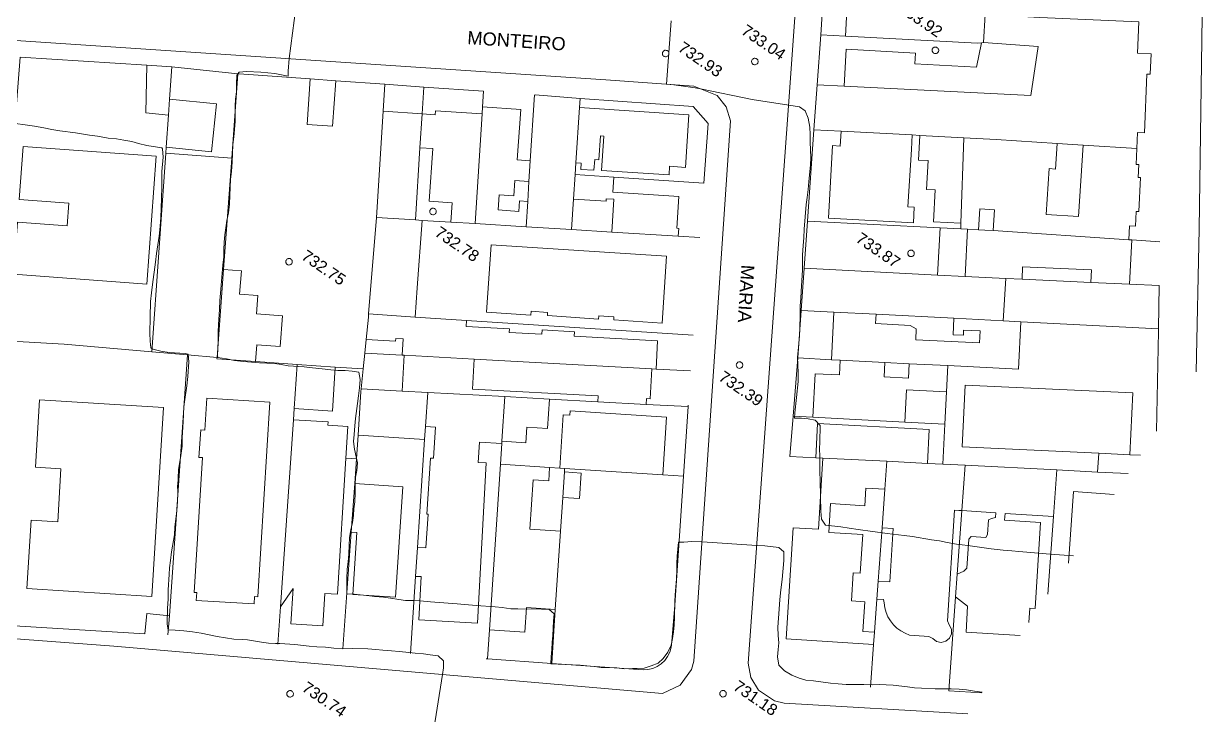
# Model space of a CAD drawing. Header units: metres. Extents: x 322294 to 7190115, y 7390841 to 10157759.
# Drawn here: x 323276.1 to 323456.8, y 7392726.1 to 7392831.9 of the extents above; entities that cross this region are included whole.
import ezdxf
from ezdxf.enums import TextEntityAlignment as Align

# ---------------------------------------------------------------- set-up
doc = ezdxf.new("R2010")
doc.units = ezdxf.units.M
doc.layers.get('0').update_dxf_attribs({"lineweight": 18})
for name, color, linetype, lineweight in [('100_SIST_VIARIO_MEIO_FIO', 1, 'Continuous', 18), ('160_P_SIMP_ASF_TOP', 7, 'Continuous', 18), ('206_MURO_E_MURO_ARRIMO', 7, 'Continuous', 18), ('214_PROJ_BEIRAL_EDIF', 10, 'Continuous', 18), ('604_CURVA_INTERM', 7, 'Continuous', 18), ('606_PTO_COTADO', 7, 'Continuous', 18), ('608_PTO_COTADO_INTERVIA', 1, 'Continuous', 18)]:
    doc.layers.add(name, color=color, linetype=linetype, lineweight=lineweight)
doc.styles.add('Style-Arial', font='arial.ttf', dxfattribs={"height": 1.75})

# ---------------------------------------------------------------- blocks, each defined once
blk = doc.blocks.new('SP09')
at = {"color": 0, "linetype": 'Continuous'}
blk.add_lwpolyline([(-0.03, -0.51), (-0.14, -0.49), (-0.24, -0.46), (-0.31, -0.42), (-0.35, -0.39), (-0.42, -0.31), (-0.47, -0.24), (-0.51, -0.15), (-0.52, -0.09), (-0.52, 0.03), (-0.51, 0.11), (-0.48, 0.2), (-0.44, 0.27), (-0.4, 0.33), (-0.32, 0.39), (-0.23, 0.44), (-0.15, 0.48), (-0.1, 0.48), (-0.03, 0.48), (0.08, 0.48), (0.19, 0.44), (0.27, 0.4), (0.35, 0.32), (0.41, 0.23), (0.46, 0.11), (0.48, 0.03), (0.48, -0.03), (0.47, -0.08), (0.44, -0.21), (0.38, -0.3), (0.31, -0.38), (0.23, -0.44), (0.1, -0.49), (0.02, -0.51)], close=True, dxfattribs=at)
blk = doc.blocks.new('SP10')
at = {"color": 0, "linetype": 'Continuous'}
blk.add_lwpolyline([(-0.03, -0.51), (-0.14, -0.49), (-0.24, -0.46), (-0.31, -0.42), (-0.35, -0.39), (-0.42, -0.31), (-0.47, -0.24), (-0.51, -0.15), (-0.52, -0.09), (-0.52, 0.03), (-0.51, 0.11), (-0.48, 0.2), (-0.44, 0.27), (-0.4, 0.33), (-0.32, 0.39), (-0.23, 0.44), (-0.15, 0.48), (-0.1, 0.48), (-0.03, 0.48), (0.08, 0.48), (0.19, 0.44), (0.27, 0.4), (0.35, 0.32), (0.41, 0.23), (0.46, 0.11), (0.48, 0.03), (0.48, -0.03), (0.47, -0.08), (0.44, -0.21), (0.38, -0.3), (0.31, -0.38), (0.23, -0.44), (0.1, -0.49), (0.02, -0.51)], close=True, dxfattribs=at)

msp = doc.modelspace()

# ---------------------------------------------------------------- linework, layer by layer
at = {"layer": '100_SIST_VIARIO_MEIO_FIO', "flags": 128}
for points in [[(323398.868, 7392907.897), (323398.583, 7392907.67), (323395.735, 7392856.516), (323393.354, 7392822.793), (323386.911, 7392734.082), (323387.309, 7392731.88), (323388.475, 7392729.971), (323390.942, 7392728.318), (323392.402, 7392727.991), (323420.495, 7392726.337)], [(323455.437, 7392778.619), (323455.876, 7392800.416), (323456.827, 7392869.162)]]:
    msp.add_lwpolyline(points, dxfattribs=at)
msp.add_lwpolyline([(323365.159, 7392823.291), (323378.614, 7392822.301), (323382.152, 7392820.875), (323383.559, 7392819.136), (323384.237, 7392817.005), (323378.625, 7392734.416), (323378.266, 7392733.097), (323376.511, 7392730.704), (323373.818, 7392729.455), (323289.932, 7392736.694), (323144.249, 7392747.588), (323140.583, 7392748.372), (323136.275, 7392749.665), (323122.486, 7392755.785), (323120.739, 7392757.298), (323108.966, 7392768.052), (323107.722, 7392769.9), (323106.359, 7392773.249), (323105.779, 7392775.924), (323106.549, 7392787.905), (323110.281, 7392836.371), (323110.691, 7392837.804), (323112.199, 7392839.434), (323114.343, 7392840.011)], close=True, dxfattribs=at)
at = {"layer": '206_MURO_E_MURO_ARRIMO'}
for p, q in [((323398.006, 7392830.14), (323398.651, 7392840.391)), ((323397.467, 7392822.526), (323398.006, 7392830.14)), ((323298.795, 7392825.26), (323294.972, 7392825.504)), ((323308.879, 7392824.189), (323298.795, 7392825.26)), ((323309.058, 7392824.17), (323308.879, 7392824.189)), ((323319.959, 7392823.397), (323309.058, 7392824.17)), ((323331.342, 7392822.59), (323323.85, 7392823.121)), ((323337.297, 7392822.168), (323331.342, 7392822.59)), ((323346.431, 7392821.52), (323337.297, 7392822.168)), ((323361.218, 7392820.418), (323354.365, 7392820.991)), ((323378.504, 7392819.19), (323361.218, 7392820.418)), ((323380.777, 7392816.58), (323378.504, 7392819.19)), ((323380.13, 7392807.483), (323380.777, 7392816.58)), ((323395.99, 7392801.64), (323396.98, 7392815.643)), ((323395.483, 7392794.469), (323395.99, 7392801.64)), ((323394.512, 7392780.743), (323395.026, 7392788.006)), ((323393.782, 7392771.828), (323394.512, 7392780.743)), ((323377.007, 7392762.662), (323377.724, 7392773.302)), ((323377.724, 7392773.302), (323377.74, 7392773.542)), ((323393.28, 7392765.704), (323393.782, 7392771.828)), ((323375.678, 7392742.932), (323377.007, 7392762.662)), ((323375.172, 7392736.852), (323375.678, 7392742.932)), ((323294.98, 7392741.66), (323294.637, 7392738.569)), ((323298.425, 7392741.348), (323294.98, 7392741.66)), ((323298.192, 7392738.401), (323298.425, 7392741.348)), ((323294.637, 7392738.569), (323273.063, 7392739.913)), ((323375.124, 7392736.509), (323375.172, 7392736.852)), ((323374.161, 7392734.507), (323374.6, 7392735.113)), ((323374.6, 7392735.113), (323374.924, 7392735.788)), ((323374.924, 7392735.788), (323375.124, 7392736.509)), ((323346.84, 7392734.755), (323347.074, 7392734.739)), ((323347.074, 7392734.739), (323356.88, 7392734.052)), ((323356.88, 7392734.052), (323370.841, 7392733.075)), ((323370.841, 7392733.075), (323371.586, 7392733.111)), ((323371.586, 7392733.111), (323372.314, 7392733.279)), ((323372.314, 7392733.279), (323372.999, 7392733.575)), ((323372.999, 7392733.575), (323373.622, 7392733.989)), ((323373.622, 7392733.989), (323374.161, 7392734.507)), ((323417.608, 7392729.881), (323422.648, 7392729.558))]:
    msp.add_line(p, q, dxfattribs=at)
at = {"layer": '206_MURO_E_MURO_ARRIMO', "flags": 128}
for points in [[(323398.006, 7392830.14), (323401.798, 7392829.939)], [(323298.45, 7392820.325), (323298.795, 7392825.26)], [(323307.933, 7392811.316), (323308.879, 7392824.189)], [(323331.089, 7392818.495), (323331.342, 7392822.59)], [(323337.297, 7392822.168), (323337.044, 7392818.075)], [(323346.431, 7392821.52), (323346.282, 7392819.123)], [(323354.215, 7392821.001), (323353.589, 7392810.876)], [(323361.127, 7392819.034), (323361.218, 7392820.418)], [(323360.452, 7392808.778), (323360.572, 7392810.601)], [(323353.394, 7392807.706), (323353.205, 7392804.656)], [(323380.13, 7392807.483), (323366.361, 7392808.389)], [(323359.899, 7392800.371), (323360.206, 7392805.038)], [(323341.455, 7392801.51), (323337.049, 7392801.782)], [(323359.899, 7392800.371), (323352.967, 7392800.799)], [(323366.045, 7392799.991), (323359.899, 7392800.371)], [(323395.99, 7392801.64), (323416.256, 7392800.646)], [(323379.544, 7392799.157), (323376.208, 7392799.364)], [(323449.871, 7392798.505), (323445.562, 7392798.796)], [(323378.491, 7392784.211), (323343.864, 7392786.49)], [(323328.285, 7392781.493), (323328.496, 7392783.583)], [(323301.17, 7392781.233), (323298.425, 7392741.348)], [(323311.567, 7392780.199), (323317.945, 7392779.76)], [(323399.641, 7392780.481), (323394.512, 7392780.743)], [(323317.945, 7392779.76), (323317.479, 7392773)], [(323317.945, 7392779.76), (323323.782, 7392779.358)], [(323378.108, 7392778.764), (323372.822, 7392779.054)], [(323363.923, 7392774.057), (323356.534, 7392774.462)], [(323377.724, 7392773.302), (323371.304, 7392773.653)], [(323396.796, 7392771.675), (323393.782, 7392771.828)], [(323416.98, 7392770.645), (323410.863, 7392770.957)], [(323337.43, 7392768.261), (323336.345, 7392751.783)], [(323349.242, 7392767.694), (323349.032, 7392764.503)], [(323397.255, 7392765.501), (323393.28, 7392765.704)], [(323326.753, 7392761.533), (323327.028, 7392765.32)], [(323356.559, 7392764.008), (323358.109, 7392763.906)], [(323358.806, 7392763.33), (323358.841, 7392763.857)], [(323373.854, 7392762.87), (323377.007, 7392762.662)], [(323358.211, 7392754.283), (323358.55, 7392759.433)], [(323419.595, 7392757.414), (323418.88, 7392747.69)], [(323407.386, 7392754.764), (323406.786, 7392746.616)], [(323324.922, 7392736.289), (323326.214, 7392754.101)], [(323336.054, 7392747.361), (323335.278, 7392735.564)], [(323406.585, 7392743.872), (323406.213, 7392738.816)], [(323418.634, 7392744.251), (323417.608, 7392729.881)], [(323315.396, 7392742.719), (323315.001, 7392736.983)], [(323356.88, 7392734.052), (323357.422, 7392742.292)], [(323347.366, 7392739.177), (323347.074, 7392734.739)], [(323406.075, 7392736.952), (323405.595, 7392730.415)]]:
    msp.add_lwpolyline(points, dxfattribs=at)
at = {"layer": '214_PROJ_BEIRAL_EDIF', "flags": 128}
for points in [[(323422.575, 7392828.932), (323421.995, 7392828.869), (323401.798, 7392829.939), (323402.214, 7392837.802), (323402.614, 7392837.781), (323402.745, 7392840.246), (323414.983, 7392839.816), (323417.361, 7392839.732), (323418.742, 7392839.683), (323423.511, 7392839.515), (323423.147, 7392833.257), (323422.898, 7392828.967)], [(323446.661, 7392832.122), (323446.449, 7392827.349), (323448.539, 7392827.256), (323448.4, 7392824.134), (323447.882, 7392824.157), (323447.528, 7392815.152), (323446.459, 7392815.2), (323446.349, 7392812.773), (323438.149, 7392813.301), (323434.148, 7392813.559), (323424.825, 7392814.16), (323419.88, 7392814.423), (323413.144, 7392814.782), (323412.01, 7392814.842), (323401.119, 7392815.423), (323396.98, 7392815.643), (323397.467, 7392822.526), (323401.576, 7392822.315), (323430.128, 7392820.849), (323431.282, 7392828.35), (323422.898, 7392828.967), (323423.147, 7392833.257), (323431.531, 7392832.794)], [(323422.575, 7392828.932), (323422.898, 7392828.967), (323431.282, 7392828.35), (323430.128, 7392820.849), (323401.576, 7392822.315), (323401.876, 7392827.935), (323412.486, 7392827.369), (323412.399, 7392825.724), (323421.843, 7392825.221)], [(323274.707, 7392814.938), (323272.411, 7392783.396), (323276.041, 7392783.198), (323282.34, 7392782.853), (323295.743, 7392781.7), (323297.87, 7392812.056), (323297.934, 7392812.973), (323298.276, 7392817.853), (323294.794, 7392818.202), (323294.972, 7392825.504), (323275.565, 7392826.741), (323275.043, 7392819.56)], [(323319.959, 7392823.397), (323323.85, 7392823.121), (323323.36, 7392816.176), (323319.469, 7392816.45)], [(323297.934, 7392812.973), (323298.276, 7392817.853), (323298.45, 7392820.325), (323305.61, 7392819.588), (323304.856, 7392812.26)], [(323331.089, 7392818.495), (323337.044, 7392818.075), (323336.723, 7392812.886), (323336.041, 7392801.844), (323330.083, 7392802.213)], [(323346.216, 7392818.046), (323345.18, 7392801.28), (323341.455, 7392801.51), (323341.663, 7392804.465), (323338.148, 7392804.713), (323338.714, 7392812.746), (323336.723, 7392812.886), (323337.044, 7392818.075), (323339.051, 7392817.933), (323339.094, 7392818.548)], [(323353.205, 7392804.656), (323351.942, 7392804.745), (323351.83, 7392803.157), (323348.659, 7392803.38), (323348.822, 7392805.685), (323351.089, 7392805.525), (323351.253, 7392807.857), (323353.394, 7392807.706), (323353.589, 7392810.876), (323351.603, 7392811.016), (323352.145, 7392818.709), (323346.282, 7392819.123), (323346.216, 7392818.046), (323345.18, 7392801.28), (323352.967, 7392800.799)], [(323361.127, 7392819.034), (323360.572, 7392810.601), (323361.371, 7392810.548), (323361.308, 7392809.585), (323363.335, 7392809.452), (323363.441, 7392811.064), (323364.082, 7392811.021), (323364.323, 7392814.689), (323364.831, 7392814.655), (323364.487, 7392809.415), (323374.819, 7392808.735), (323374.905, 7392810.049), (323377.334, 7392809.889), (323377.863, 7392817.932)], [(323401.119, 7392815.423), (323412.01, 7392814.842), (323411.89, 7392812.593), (323411.334, 7392803.835), (323412.299, 7392803.784), (323412.173, 7392801.41), (323399.199, 7392802.101), (323399.791, 7392813.213), (323400.998, 7392813.149)], [(323419.459, 7392801.338), (323419.88, 7392814.423), (323413.144, 7392814.782), (323412.951, 7392811.007), (323414.429, 7392810.931), (323414.204, 7392806.521), (323415.513, 7392806.455), (323415.262, 7392801.552)], [(323434.148, 7392813.559), (323424.825, 7392814.16), (323419.88, 7392814.423), (323419.459, 7392801.338), (323419.432, 7392800.491), (323420.468, 7392800.44), (323422.145, 7392800.358), (323422.351, 7392803.544), (323424.595, 7392803.399), (323424.39, 7392800.224), (323445.126, 7392798.825), (323445.223, 7392800.938), (323446.159, 7392800.895), (323446.262, 7392803.151), (323446.658, 7392803.133), (323446.897, 7392808.337), (323446.561, 7392808.353), (323446.651, 7392810.322), (323446.239, 7392810.341), (323446.349, 7392812.773), (323438.149, 7392813.301), (323437.445, 7392802.372), (323432.47, 7392802.693), (323432.921, 7392809.69), (323433.895, 7392809.627)], [(323296.401, 7392811.599), (323294.965, 7392792.054), (323274.575, 7392793.552), (323275.158, 7392801.486), (323282.779, 7392800.926), (323283.035, 7392804.423), (323275.43, 7392804.981), (323276.027, 7392813.096)], [(323434.148, 7392813.559), (323438.149, 7392813.301), (323437.445, 7392802.372), (323432.47, 7392802.693), (323432.921, 7392809.69), (323433.895, 7392809.627)], [(323306.681, 7392794.266), (323307.933, 7392811.316), (323297.87, 7392812.056), (323295.743, 7392781.7), (323301.17, 7392781.233), (323305.695, 7392780.844)], [(323360.452, 7392808.778), (323360.206, 7392805.038), (323365.188, 7392804.711), (323365.212, 7392805.081), (323366.374, 7392805.005), (323366.045, 7392799.991), (323376.208, 7392799.364), (323376.286, 7392800.556), (323375.982, 7392800.576), (323376.3, 7392805.418), (323366.21, 7392806.082), (323366.361, 7392808.389)], [(323336.003, 7392787.007), (323336.297, 7392791.472), (323337.049, 7392801.782), (323336.041, 7392801.844), (323330.083, 7392802.213), (323328.875, 7392787.476)], [(323419.432, 7392800.491), (323416.256, 7392800.646), (323415.888, 7392793.428), (323420.114, 7392793.213), (323420.468, 7392800.44)], [(323445.126, 7392798.825), (323424.39, 7392800.224), (323423.128, 7392800.31), (323422.145, 7392800.358), (323420.468, 7392800.44), (323420.114, 7392793.213), (323426.338, 7392792.895), (323428.79, 7392792.77), (323428.879, 7392794.699), (323439.392, 7392794.216), (323439.303, 7392792.286), (323445.251, 7392792.012), (323445.562, 7392798.796)], [(323374.417, 7392796.292), (323347.591, 7392798.058), (323346.911, 7392787.729), (323353.676, 7392787.283), (323353.715, 7392787.882), (323356.249, 7392787.716), (323356.216, 7392787.217), (323364.048, 7392786.702), (323364.079, 7392787.17), (323366.379, 7392787.019), (323366.35, 7392786.576), (323373.746, 7392786.089)], [(323418.366, 7392786.816), (323406.478, 7392787.422), (323400.012, 7392787.752), (323395.026, 7392788.006), (323395.483, 7392794.469), (323415.888, 7392793.428), (323420.114, 7392793.213), (323426.338, 7392792.895), (323425.902, 7392786.431)], [(323306.681, 7392794.266), (323305.695, 7392780.844), (323305.677, 7392780.604), (323311.567, 7392780.199), (323311.756, 7392782.775), (323315.344, 7392782.512), (323315.687, 7392787.182), (323311.728, 7392787.473), (323311.935, 7392790.288), (323309.149, 7392790.492), (323309.412, 7392794.065)], [(323428.79, 7392792.77), (323439.303, 7392792.286), (323445.251, 7392792.012), (323449.77, 7392791.804), (323449.67, 7392785.219), (323428.613, 7392786.293), (323425.902, 7392786.431), (323426.338, 7392792.895)], [(323328.875, 7392787.476), (323328.839, 7392786.979), (323328.496, 7392783.583), (323333.001, 7392783.336), (323333.022, 7392783.72), (323334.146, 7392783.658), (323334.01, 7392781.179), (323334.29, 7392781.164), (323345.013, 7392780.577), (323372.167, 7392779.09), (323372.822, 7392779.054), (323373.059, 7392783.391), (323360.33, 7392784.088), (323360.366, 7392784.755), (323355.399, 7392785.027), (323355.363, 7392784.382), (323350.374, 7392784.656), (323350.403, 7392785.199), (323343.813, 7392785.56), (323343.864, 7392786.49), (323336.003, 7392787.007)], [(323418.366, 7392786.816), (323418.238, 7392784.305), (323419.827, 7392784.224), (323419.867, 7392785.01), (323422.394, 7392784.882), (323422.3, 7392783.042), (323412.531, 7392783.54), (323412.617, 7392785.217), (323411.687, 7392785.735), (323406.406, 7392786.004), (323406.478, 7392787.422), (323400.012, 7392787.752), (323399.641, 7392780.481), (323400.974, 7392780.413), (323407.805, 7392780.065), (323411.529, 7392779.875), (323417.436, 7392779.573), (323428.242, 7392779.022), (323428.613, 7392786.293), (323425.902, 7392786.431)], [(323334.01, 7392781.179), (323328.285, 7392781.493), (323328.041, 7392779.065), (323327.736, 7392776.039), (323333.99, 7392775.697), (323334.29, 7392781.164)], [(323345.013, 7392780.577), (323372.167, 7392779.09), (323371.916, 7392774.515), (323371.353, 7392774.546), (323371.304, 7392773.653), (323363.923, 7392774.057), (323363.972, 7392774.946), (323344.762, 7392775.998)], [(323417.232, 7392775.57), (323411.115, 7392775.882), (323410.863, 7392770.957), (323396.796, 7392771.675), (323397.136, 7392778.343), (323400.859, 7392778.153), (323400.974, 7392780.413), (323407.805, 7392780.065), (323407.692, 7392777.84), (323411.415, 7392777.65), (323411.529, 7392779.875), (323417.436, 7392779.573)], [(323323.782, 7392779.358), (323323.366, 7392772.636), (323317.479, 7392773), (323317.362, 7392771.291), (323322.666, 7392770.963), (323322.635, 7392770.463), (323325.699, 7392770.273), (323325.4, 7392765.438), (323327.028, 7392765.32), (323327.261, 7392768.93), (323327.694, 7392775.632), (323327.736, 7392776.039), (323328.041, 7392779.065)], [(323440.537, 7392766.177), (323445.295, 7392765.959), (323445.729, 7392775.408), (323420.082, 7392776.587), (323419.648, 7392767.138)], [(323313.781, 7392773.992), (323304.127, 7392774.589), (323303.826, 7392769.712), (323303.191, 7392769.751), (323302.931, 7392765.54), (323303.473, 7392765.506), (323302.199, 7392744.891), (323302.59, 7392744.867), (323302.517, 7392743.689), (323311.379, 7392743.141), (323311.448, 7392744.264), (323311.943, 7392744.233)], [(323327.736, 7392776.039), (323333.99, 7392775.697), (323337.905, 7392775.482), (323337.561, 7392770.258), (323337.43, 7392768.261), (323327.261, 7392768.93), (323327.694, 7392775.632)], [(323349.242, 7392767.694), (323349.264, 7392768.023), (323349.712, 7392774.836), (323337.905, 7392775.482), (323337.561, 7392770.258), (323339.103, 7392770.156), (323338.79, 7392765.407), (323338.324, 7392765.437), (323337.761, 7392756.876), (323337.962, 7392756.862), (323337.622, 7392751.699), (323336.345, 7392751.783), (323336.054, 7392747.361), (323336.912, 7392747.314), (323336.55, 7392740.709), (323345.511, 7392740.218), (323346.853, 7392764.718), (323345.645, 7392764.785), (323345.815, 7392767.882)], [(323356.534, 7392774.462), (323349.712, 7392774.836), (323349.264, 7392768.023), (323352.933, 7392767.781), (323353.089, 7392770.152), (323356.237, 7392769.945)], [(323297.505, 7392773.188), (323278.551, 7392774.359), (323277.915, 7392764.056), (323281.826, 7392763.815), (323281.325, 7392755.712), (323277.26, 7392755.963), (323276.613, 7392745.485), (323295.721, 7392744.305)], [(323325.4, 7392765.438), (323325.699, 7392770.273), (323322.635, 7392770.463), (323322.666, 7392770.963), (323317.362, 7392771.291), (323315.396, 7392742.719), (323317.325, 7392745.526), (323316.991, 7392740.109), (323321.86, 7392739.809), (323322.165, 7392744.751), (323324.115, 7392744.631)], [(323358.109, 7392763.906), (323358.841, 7392763.857), (323373.854, 7392762.87), (323374.433, 7392771.679), (323359.669, 7392772.65), (323359.627, 7392772.005), (323358.646, 7392772.07)], [(323414.351, 7392764.629), (323408.135, 7392764.946), (323398.337, 7392765.446), (323397.255, 7392765.501), (323397.521, 7392770.706), (323414.617, 7392769.834)], [(323356.559, 7392764.008), (323349.032, 7392764.503), (323347.366, 7392739.177), (323352.751, 7392738.822), (323352.999, 7392742.583), (323357.422, 7392742.292), (323358.211, 7392754.283), (323353.526, 7392754.591), (323354.02, 7392762.101), (323356.423, 7392761.943)], [(323407.821, 7392760.675), (323404.912, 7392760.857), (323404.744, 7392758.164), (323399.523, 7392758.491), (323399.246, 7392754.063), (323404.431, 7392753.739), (323404.062, 7392747.835), (323402.978, 7392747.903), (323402.708, 7392743.598), (323404.732, 7392743.471), (323404.447, 7392738.926), (323406.213, 7392738.816), (323406.075, 7392736.952), (323392.747, 7392737.787), (323393.812, 7392754.789), (323397.654, 7392754.549), (323398.337, 7392765.446), (323408.135, 7392764.946)], [(323414.351, 7392764.629), (323408.135, 7392764.946), (323407.821, 7392760.675), (323407.386, 7392754.764), (323409.074, 7392754.659), (323408.564, 7392746.505), (323406.786, 7392746.616), (323406.585, 7392743.872), (323407.584, 7392743.81), (323407.702, 7392743.299), (323407.804, 7392742.568), (323408.003, 7392741.857), (323408.295, 7392741.177), (323408.675, 7392740.542), (323409.136, 7392739.963), (323409.67, 7392739.449), (323410.267, 7392739.011), (323410.917, 7392738.657), (323411.608, 7392738.391), (323412.337, 7392738.296), (323414.551, 7392738.158), (323415.143, 7392737.855), (323415.729, 7392737.411), (323416.447, 7392737.261), (323417.155, 7392737.435), (323417.715, 7392737.899), (323418.017, 7392738.562), (323418, 7392739.292), (323417.669, 7392739.947), (323417.384, 7392740.552), (323418.442, 7392757.457), (323419.122, 7392757.445), (323419.595, 7392757.414), (323420.105, 7392764.335), (323416.667, 7392764.51)], [(323358.806, 7392763.33), (323358.55, 7392759.433), (323361.14, 7392759.262), (323361.396, 7392763.16)], [(323326.753, 7392761.533), (323326.214, 7392754.101), (323327.085, 7392754.044), (323326.463, 7392744.586), (323332.988, 7392744.156), (323334.1, 7392761.05)]]:
    msp.add_lwpolyline(points, close=True, dxfattribs=at)
for points in [[(323417.232, 7392775.57), (323417.436, 7392779.573), (323428.242, 7392779.022), (323428.613, 7392786.293), (323449.67, 7392785.219), (323449.664, 7392784.843), (323449.367, 7392769.536)], [(323446.926, 7392765.884), (323445.295, 7392765.959), (323445.729, 7392775.408), (323420.082, 7392776.587), (323419.648, 7392767.138), (323440.537, 7392766.177), (323440.326, 7392763.303), (323434.112, 7392763.621), (323420.105, 7392764.335), (323416.667, 7392764.51), (323416.98, 7392770.645), (323417.232, 7392775.57)], [(323433.588, 7392756.495), (323434.112, 7392763.621), (323420.105, 7392764.335), (323419.595, 7392757.414), (323424.771, 7392757.082), (323424.725, 7392756.347), (323424.144, 7392756.22), (323423.656, 7392755.985), (323423.518, 7392753.774), (323423.243, 7392753.295), (323421.024, 7392753.434), (323420.652, 7392753.065), (323420.374, 7392748.634), (323419.911, 7392748.178), (323418.88, 7392747.69), (323418.634, 7392744.251), (323420.475, 7392742.806), (323420.227, 7392738.835), (323428.502, 7392738.317)], [(323432.714, 7392744.619), (323433.588, 7392756.495), (323434.112, 7392763.621), (323440.326, 7392763.303)], [(323440.326, 7392763.303), (323445.041, 7392763.063)], [(323442.896, 7392759.854), (323436.683, 7392760.311), (323435.877, 7392749.352)], [(323429.838, 7392740.317), (323429.976, 7392742.508), (323430.786, 7392742.457), (323431.608, 7392755.593), (323426.127, 7392755.936), (323426.191, 7392756.958), (323433.588, 7392756.495)]]:
    msp.add_lwpolyline(points, dxfattribs=at)
at = {"layer": '604_CURVA_INTERM', "flags": 128}
for points, elevation in [([(323318.011, 7392836.273), (323316.733, 7392826.519), (323316.579, 7392824.59), (323316.547, 7392823.811), (323315.556, 7392824.052), (323314.541, 7392824.212), (323312.384, 7392824.43), (323310.208, 7392824.535), (323309.063, 7392824.417), (323308.721, 7392824.001), (323308.686, 7392822.68), (323308.688, 7392821.435), (323308.542, 7392820.331), (323308.447, 7392819.249), (323308.444, 7392816.949), (323308.369, 7392815.693), (323308.261, 7392814.54), (323308.111, 7392813.318), (323308.075, 7392812.056), (323308.011, 7392810.689), (323307.887, 7392809.31), (323307.749, 7392808.04), (323307.658, 7392805.567), (323307.601, 7392804.255), (323307.428, 7392802.938), (323307.203, 7392801.74), (323307.016, 7392800.619), (323306.875, 7392799.561), (323306.764, 7392798.464), (323306.717, 7392797.303), (323306.721, 7392796.217), (323306.567, 7392794.939), (323306.229, 7392790.655), (323306.147, 7392789.55), (323306.09, 7392788.176), (323305.922, 7392785.876), (323305.873, 7392784.701), (323305.862, 7392783.296), (323305.762, 7392781.109), (323305.803, 7392780.802), (323307.116, 7392780.605), (323308.341, 7392780.381), (323309.764, 7392780.198), (323312.2, 7392780.027), (323313.325, 7392779.954), (323314.507, 7392779.91), (323315.52, 7392779.773), (323316.583, 7392779.565), (323319.015, 7392779.393), (323320.289, 7392779.251), (323321.75, 7392779.063), (323323.09, 7392778.912), (323324.156, 7392778.84), (323325.276, 7392778.816), (323326.348, 7392778.736), (323327.373, 7392778.583), (323327.57, 7392777.46), (323327.461, 7392776.183), (323327.308, 7392774.964), (323327.193, 7392773.776), (323326.89, 7392771.498), (323326.754, 7392770.396), (323326.642, 7392769.068), (323326.585, 7392767.992), (323326.714, 7392766.787), (323326.944, 7392765.612), (323327.197, 7392764.702), (323327.051, 7392763.546), (323326.877, 7392762.513), (323326.813, 7392761.469), (323326.832, 7392760.102), (323326.754, 7392758.769), (323326.604, 7392757.698), (323326.543, 7392756.662), (323326.387, 7392755.618), (323326.131, 7392754.457), (323325.971, 7392753.309), (323325.896, 7392752.066), (323325.85, 7392750.823), (323325.734, 7392749.604), (323325.605, 7392748.484), (323325.538, 7392746.946), (323325.534, 7392744.703), (323326.64, 7392744.632), (323329.014, 7392744.405), (323329.787, 7392744.294), (323331.151, 7392744.167), (323332.228, 7392744.02), (323333.469, 7392743.814), (323334.524, 7392743.687), (323335.681, 7392743.671), (323336.743, 7392743.606), (323338.313, 7392743.44), (323342.432, 7392743.146), (323345.315, 7392742.891), (323348.239, 7392742.703), (323349.318, 7392742.613), (323350.62, 7392742.419), (323351.716, 7392742.38), (323355.328, 7392742.329), (323356.448, 7392742.339), (323357.237, 7392741.617), (323357.126, 7392740.504), (323357.068, 7392738.321), (323356.934, 7392737.302), (323356.867, 7392736.155), (323356.765, 7392735.067), (323356.723, 7392733.976), (323358.964, 7392733.869), (323360.068, 7392733.855), (323361.2, 7392733.797), (323362.24, 7392733.672), (323363.398, 7392733.587), (323364.455, 7392733.443), (323365.64, 7392733.433), (323366.821, 7392733.377), (323368.026, 7392733.223), (323369.232, 7392733.254), (323369.949, 7392733.248), (323370.992, 7392733.336), (323372.1, 7392733.666), (323373.171, 7392734.069), (323373.892, 7392734.815), (323374.631, 7392735.782), (323375.142, 7392736.828), (323375.333, 7392737.859), (323375.491, 7392738.897), (323375.587, 7392739.944), (323375.657, 7392741.087), (323375.724, 7392743.503), (323375.774, 7392744.506), (323375.946, 7392746.991), (323375.988, 7392748.232), (323375.995, 7392749.286), (323376.039, 7392750.421), (323376.159, 7392751.504), (323376.238, 7392752.587), (323377.073, 7392752.589), (323378.276, 7392752.663), (323379.864, 7392752.658), (323388.217, 7392752.07), (323389.468, 7392752.012), (323391.609, 7392751.788), (323392.387, 7392751.133), (323392.374, 7392750.264), (323392.35, 7392749.776), (323392.098, 7392746.867), (323391.901, 7392745.301), (323391.745, 7392743.797), (323391.662, 7392742.353), (323391.468, 7392739.574), (323391.506, 7392738.324), (323391.594, 7392737.214), (323391.52, 7392736.155), (323391.405, 7392735.052), (323391.608, 7392733.778), (323392.487, 7392732.923), (323393.596, 7392732.236), (323394.714, 7392731.769), (323395.724, 7392731.511), (323396.929, 7392731.379), (323399.52, 7392731.052), (323400.652, 7392730.94), (323401.875, 7392730.841), (323403.26, 7392730.803), (323404.613, 7392730.817), (323405.985, 7392730.795), (323407.002, 7392730.81), (323408.033, 7392730.794), (323409.091, 7392730.709), (323411.273, 7392730.456), (323412.354, 7392730.339), (323413.406, 7392730.25), (323415.496, 7392730.143), (323416.929, 7392730.157), (323417.972, 7392730.144), (323419.19, 7392730.1), (323420.284, 7392729.992), (323421.526, 7392729.797), (323422.706, 7392729.645)], 732), ([(323375.137, 7392832.268), (323374.446, 7392822.608), (323375.56, 7392822.526), (323377.758, 7392822.222), (323378.822, 7392822.052), (323379.621, 7392821.916), (323387.542, 7392820.237), (323393.108, 7392819.412), (323394.772, 7392819.133), (323395.635, 7392818.514), (323396.072, 7392817.393), (323396.324, 7392816.053), (323396.41, 7392814.914), (323396.395, 7392813.782), (323396.463, 7392812.521), (323396.479, 7392811.456), (323396.421, 7392810.213), (323396.182, 7392807.745), (323396.085, 7392806.523), (323395.928, 7392805.288), (323395.77, 7392804.198), (323395.495, 7392800.441), (323395.417, 7392799.129), (323395.299, 7392797.921), (323395.218, 7392796.477), (323395.205, 7392794.246), (323395.029, 7392790.909), (323394.974, 7392789.861), (323394.842, 7392788.739), (323394.884, 7392787.427), (323394.808, 7392785.132), (323394.752, 7392784.11), (323394.557, 7392781.832), (323394.449, 7392780.88), (323394.489, 7392779.713), (323394.562, 7392778.489), (323394.541, 7392777.148), (323394.321, 7392774.695), (323394.057, 7392772.356), (323394.023, 7392771.559), (323395.061, 7392771.554), (323396.07, 7392771.426), (323397.165, 7392771.246), (323397.93, 7392770.408), (323397.88, 7392767.867), (323397.832, 7392766.843), (323397.86, 7392765.729), (323397.883, 7392763.234), (323397.938, 7392762.105), (323397.967, 7392759.536), (323398.041, 7392757.321), (323398.111, 7392756.1), (323398.759, 7392755.207), (323401.108, 7392754.919), (323402.345, 7392754.743), (323403.747, 7392754.516), (323405.913, 7392754.216), (323407.108, 7392754.069), (323408.174, 7392753.917), (323410.757, 7392753.608), (323412.026, 7392753.43), (323414.942, 7392752.954), (323416.179, 7392752.765), (323417.326, 7392752.529), (323418.777, 7392752.292), (323420.483, 7392752.086), (323424.076, 7392751.566), (323425.909, 7392751.363), (323427.234, 7392751.27), (323428.301, 7392751.149), (323429.502, 7392751.079), (323433.1, 7392750.759), (323436.649, 7392750.508)], 733), ([(323274.869, 7392816.574), (323276.372, 7392816.403), (323277.767, 7392816.21), (323279.196, 7392815.942), (323280.436, 7392815.689), (323281.658, 7392815.482), (323284.048, 7392815.151), (323286.169, 7392814.81), (323287.393, 7392814.64), (323289.053, 7392814.371), (323290.305, 7392814.256), (323291.424, 7392814.063), (323292.645, 7392813.82), (323293.682, 7392813.521), (323294.965, 7392813.236), (323297.245, 7392812.851), (323297.333, 7392812.729), (323297.454, 7392811.449), (323297.233, 7392809.231), (323297.227, 7392806.868), (323297.146, 7392803.604), (323297.109, 7392802.237), (323297.02, 7392800.904), (323296.827, 7392799.378), (323296.427, 7392796.716), (323296.276, 7392795.398), (323295.808, 7392791.977), (323295.651, 7392790.689), (323295.538, 7392789.36), (323295.446, 7392786.997), (323295.426, 7392784.527), (323295.476, 7392783.309), (323295.568, 7392782.28), (323295.89, 7392782.099), (323297.111, 7392781.81), (323298.377, 7392781.608), (323300.805, 7392781.416), (323301.291, 7392781.341), (323301.37, 7392780.174), (323301.209, 7392777.928), (323301.067, 7392776.503), (323300.772, 7392774.4), (323300.638, 7392773.329), (323300.57, 7392772.109), (323300.534, 7392770.982), (323300.364, 7392768.535), (323300.351, 7392767.272), (323300.172, 7392765.83), (323299.799, 7392763.621), (323299.76, 7392762.439), (323299.694, 7392761.323), (323299.649, 7392761.313), (323299.717, 7392760.181), (323299.64, 7392758.81), (323299.536, 7392757.357), (323299.257, 7392754.893), (323299.185, 7392753.699), (323298.742, 7392751.092), (323298.555, 7392749.794), (323298.42, 7392748.642), (323298.349, 7392747.634), (323298.245, 7392745.287), (323298.228, 7392743.915), (323298.132, 7392742.464), (323298.086, 7392740.052), (323298.236, 7392739.18), (323299.308, 7392739.145), (323300.638, 7392739.047), (323301.963, 7392738.888), (323303.251, 7392738.686), (323304.508, 7392738.437), (323305.725, 7392738.165), (323306.963, 7392737.944), (323308.249, 7392737.75), (323309.555, 7392737.711), (323310.355, 7392737.646), (323312.48, 7392737.292), (323313.544, 7392737.153), (323314.628, 7392737.087), (323315.305, 7392737.091), (323317.565, 7392736.94), (323319.786, 7392736.675), (323320.964, 7392736.587), (323322.255, 7392736.529), (323323.576, 7392736.38), (323324.937, 7392736.304), (323326.337, 7392736.352), (323328.765, 7392736.272), (323329.978, 7392736.182), (323331.061, 7392736.074), (323332.377, 7392735.964), (323333.52, 7392735.895), (323334.584, 7392735.783), (323335.978, 7392735.592), (323337.263, 7392735.497), (323338.28, 7392735.387), (323339.503, 7392735.203), (323340.346, 7392734.426), (323340.314, 7392733.391), (323340.176, 7392732.358), (323338.023, 7392718.865)], 731)]:
    msp.add_lwpolyline(points, dxfattribs=dict(at, elevation=elevation))

# ---------------------------------------------------------------- block references
at = {"layer": '606_PTO_COTADO', "rotation": 325.5688295630279}
for p in [(323374.324, 7392827.284, 732.932), (323415.577, 7392827.771, 733.922), (323338.743, 7392803.133, 732.785), (323411.849, 7392796.728, 733.867), (323316.734, 7392795.451, 732.755), (323385.619, 7392779.655, 732.387), (323316.898, 7392729.391, 730.737)]:
    msp.add_blockref('SP09', p, dxfattribs=at)
at = {"layer": '608_PTO_COTADO_INTERVIA', "rotation": 325.5688295630279}
for p in [(323387.962, 7392826.061, 733.042), (323383.104, 7392729.407, 731.182)]:
    msp.add_blockref('SP10', p, dxfattribs=at)

# ---------------------------------------------------------------- texts
at = {"layer": '160_P_SIMP_ASF_TOP', "style": 'Style-Arial'}
for s, rotation, p in [('MONTEIRO', 356.1697, (323343.987, 7392829.74)), ('MARIA', 266.49848, (323386.866, 7392794.983))]:
    msp.add_text(s, height=2, rotation=rotation, dxfattribs=at).set_placement(p, align=Align.MIDDLE_LEFT)
at = {"layer": '606_PTO_COTADO', "style": 'Style-Arial'}
for s, p in [('733.92', (323413.264, 7392832.493, 733.922)), ('732.93', (323379.613, 7392826.401, 732.932)), ('732.78', (323342.416, 7392798.157, 732.785)), ('733.87', (323406.797, 7392797.236, 733.867)), ('732.75', (323322.023, 7392794.568, 732.755)), ('732.39', (323385.814, 7392776.072, 732.387)), ('730.74', (323322.102, 7392728.567, 730.737))]:
    msp.add_text(s, height=1.75, rotation=325.56883, dxfattribs=at).set_placement(p, align=Align.MIDDLE_CENTER)
at = {"layer": '608_PTO_COTADO_INTERVIA', "style": 'Style-Arial'}
for s, p in [('733.04', (323389.281, 7392829.022, 733.042)), ('731.18', (323388.053, 7392728.758, 731.182))]:
    msp.add_text(s, height=1.75, rotation=325.56883, dxfattribs=at).set_placement(p, align=Align.MIDDLE_CENTER)

doc.saveas('drawing.dxf')
